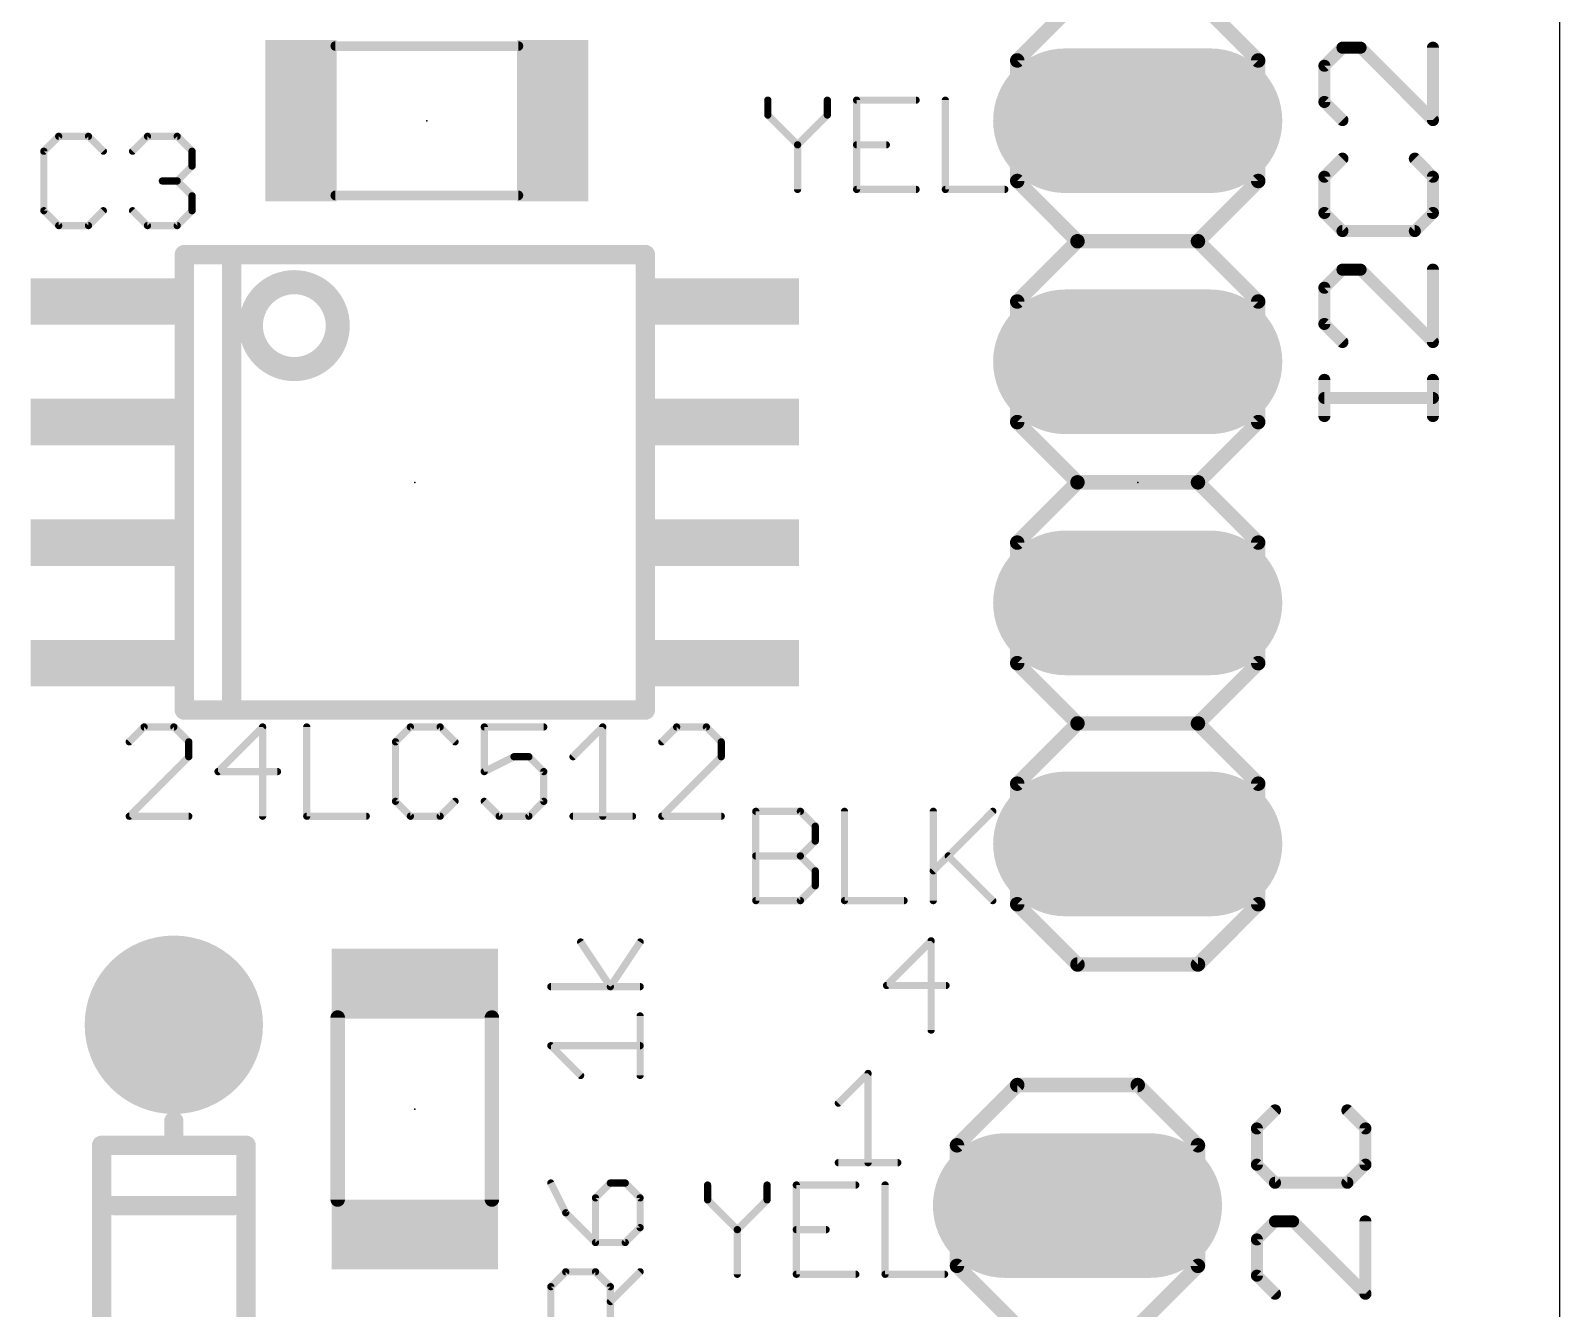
# Model space of a CAD drawing. Extents: x -0.25 to 3.05, y 0.15 to 2.67.
# Drawn here: x 2.416 to 3.05, y 1.557 to 2.087 of the extents above; entities that cross this region are included whole.
import ezdxf

# ---------------------------------------------------------------- set-up
doc = ezdxf.new("R2010")
doc.units = 0
for name, color, linetype in [('17', 82, 'CONTINUOUS'), ('20', 140, 'CONTINUOUS'), ('21', 7, 'CONTINUOUS'), ('23', 7, 'CONTINUOUS'), ('25', 253, 'CONTINUOUS'), ('27', 253, 'CONTINUOUS'), ('51', 2, 'CONTINUOUS')]:
    doc.layers.add(name, color=color, linetype=linetype)

# ---------------------------------------------------------------- blocks, each defined once
blk = doc.blocks.new('RECT')
blk.add_solid([(-0.5, -0.5), (0.5, -0.5), (-0.5, 0.5), (0.5, 0.5)])
blk = doc.blocks.new('ROUNDP')
at = {"const_width": 0.5}
blk.add_lwpolyline([(0, -0.25, 1), (0, 0.25, 1), (0, -0.25)], format="xyb", dxfattribs=at)
blk = doc.blocks.new('LONGP100')
at = {"const_width": 1}
blk.add_lwpolyline([(-0.5, 0), (0.5, 0)], dxfattribs=at)
at = {"const_width": 0.5}
for points in [[(-0.5, 0.25, 1), (-0.5, -0.25)], [(0.5, -0.25, 1), (0.5, 0.25)]]:
    blk.add_lwpolyline(points, format="xyb", dxfattribs=at)

msp = doc.modelspace()

# ---------------------------------------------------------------- linework, layer by layer
at = {"layer": '20'}
msp.add_line((3.05, 2.4), (3.05, 0.15), dxfattribs=at)
at = {"layer": '21'}
for points, const_width in [([(2.85, 2.1), (2.825, 2.075)], 0.006), ([(2.925, 2.075), (2.9, 2.1)], 0.006), ([(2.825, 2.025), (2.825, 2.075)], 0.006), ([(2.925, 2.075), (2.925, 2.025)], 0.006), ([(2.85, 2), (2.825, 2.025)], 0.006), ([(2.925, 2.025), (2.9, 2)], 0.006), ([(2.825, 1.975), (2.85, 2)], 0.006), ([(2.9, 2), (2.85, 2)], 0.006), ([(2.9, 2), (2.925, 1.975)], 0.006), ([(2.479331, 1.994488), (2.499016, 1.994488)], 0.008), ([(2.499016, 1.994488), (2.670669, 1.994488)], 0.008), ([(2.499016, 1.805512), (2.499016, 1.994488)], 0.008), ([(2.825, 1.925), (2.825, 1.975)], 0.006), ([(2.925, 1.975), (2.925, 1.925)], 0.006), ([(2.85, 1.9), (2.825, 1.925)], 0.006), ([(2.925, 1.925), (2.9, 1.9)], 0.006), ([(2.825, 1.875), (2.85, 1.9)], 0.006), ([(2.9, 1.9), (2.85, 1.9)], 0.006), ([(2.9, 1.9), (2.925, 1.875)], 0.006), ([(2.825, 1.825), (2.825, 1.875)], 0.006), ([(2.925, 1.875), (2.925, 1.825)], 0.006), ([(2.85, 1.8), (2.825, 1.825)], 0.006), ([(2.925, 1.825), (2.9, 1.8)], 0.006), ([(2.499016, 1.805512), (2.479331, 1.805512)], 0.008), ([(2.670669, 1.805512), (2.499016, 1.805512)], 0.008), ([(2.85, 1.8), (2.825, 1.775)], 0.006), ([(2.9, 1.8), (2.85, 1.8)], 0.006), ([(2.925, 1.775), (2.9, 1.8)], 0.006), ([(2.825, 1.725), (2.825, 1.775)], 0.006), ([(2.925, 1.775), (2.925, 1.725)], 0.006), ([(2.85, 1.7), (2.825, 1.725)], 0.006), ([(2.925, 1.725), (2.9, 1.7)], 0.006), ([(2.9, 1.7), (2.85, 1.7)], 0.006), ([(2.825, 1.65), (2.8, 1.625)], 0.006), ([(2.875, 1.65), (2.825, 1.65)], 0.006), ([(2.9, 1.625), (2.875, 1.65)], 0.006), ([(2.475, 1.625), (2.475, 1.635)], 0.008), ([(2.445, 1.425), (2.445, 1.625)], 0.008), ([(2.445, 1.625), (2.475, 1.625)], 0.008), ([(2.475, 1.625), (2.505, 1.625)], 0.008), ([(2.505, 1.625), (2.505, 1.425)], 0.008), ([(2.8, 1.575), (2.8, 1.625)], 0.006), ([(2.9, 1.625), (2.9, 1.575)], 0.006), ([(2.45, 1.6), (2.5, 1.6)], 0.008), ([(2.825, 1.55), (2.8, 1.575)], 0.006), ([(2.9, 1.575), (2.875, 1.55)], 0.006)]:
    msp.add_lwpolyline(points, dxfattribs=dict(at, const_width=const_width))
for points, const_width in [([(2.8265, 2.075, 1), (2.8235, 2.075)], 0.003), ([(2.823939, 2.076061, 1), (2.826061, 2.073939)], 0.003), ([(2.9265, 2.075, 1), (2.9235, 2.075)], 0.003), ([(2.923939, 2.073939, 1), (2.926061, 2.076061)], 0.003), ([(2.826061, 2.026061, 1), (2.823939, 2.023939)], 0.003), ([(2.8235, 2.025, 1), (2.8265, 2.025)], 0.003), ([(2.9235, 2.025, 1), (2.9265, 2.025)], 0.003), ([(2.926061, 2.023939, 1), (2.923939, 2.026061)], 0.003), ([(2.85, 2.0015, 1), (2.85, 1.9985)], 0.003), ([(2.851061, 1.998939, 1), (2.848939, 2.001061)], 0.003), ([(2.848939, 1.998939, 1), (2.851061, 2.001061)], 0.003), ([(2.901061, 2.001061, 1), (2.898939, 1.998939)], 0.003), ([(2.898939, 2.001061, 1), (2.901061, 1.998939)], 0.003), ([(2.9, 1.9985, 1), (2.9, 2.0015)], 0.003), ([(2.479331, 1.996488, 1), (2.479331, 1.992488)], 0.004), ([(2.499016, 1.996488, 1), (2.499016, 1.992488)], 0.004), ([(2.501016, 1.994488, 1), (2.497016, 1.994488)], 0.004), ([(2.499016, 1.992488, 1), (2.499016, 1.996488)], 0.004), ([(2.670669, 1.992488, 1), (2.670669, 1.996488)], 0.004), ([(2.525, 1.946972, 1), (2.525, 1.983028, 1), (2.525, 1.946972)], 0.01), ([(2.8265, 1.975, 1), (2.8235, 1.975)], 0.003), ([(2.823939, 1.976061, 1), (2.826061, 1.973939)], 0.003), ([(2.9265, 1.975, 1), (2.9235, 1.975)], 0.003), ([(2.923939, 1.973939, 1), (2.926061, 1.976061)], 0.003), ([(2.826061, 1.926061, 1), (2.823939, 1.923939)], 0.003), ([(2.8235, 1.925, 1), (2.8265, 1.925)], 0.003), ([(2.9235, 1.925, 1), (2.9265, 1.925)], 0.003), ([(2.926061, 1.923939, 1), (2.923939, 1.926061)], 0.003), ([(2.85, 1.9015, 1), (2.85, 1.8985)], 0.003), ([(2.851061, 1.898939, 1), (2.848939, 1.901061)], 0.003), ([(2.848939, 1.898939, 1), (2.851061, 1.901061)], 0.003), ([(2.901061, 1.901061, 1), (2.898939, 1.898939)], 0.003), ([(2.898939, 1.901061, 1), (2.901061, 1.898939)], 0.003), ([(2.9, 1.8985, 1), (2.9, 1.9015)], 0.003), ([(2.8265, 1.875, 1), (2.8235, 1.875)], 0.003), ([(2.9265, 1.875, 1), (2.9235, 1.875)], 0.003), ([(2.823939, 1.876061, 1), (2.826061, 1.873939)], 0.003), ([(2.923939, 1.873939, 1), (2.926061, 1.876061)], 0.003), ([(2.826061, 1.826061, 1), (2.823939, 1.823939)], 0.003), ([(2.926061, 1.823939, 1), (2.923939, 1.826061)], 0.003), ([(2.8235, 1.825, 1), (2.8265, 1.825)], 0.003), ([(2.9235, 1.825, 1), (2.9265, 1.825)], 0.003), ([(2.479331, 1.807512, 1), (2.479331, 1.803512)], 0.004), ([(2.499016, 1.807512, 1), (2.499016, 1.803512)], 0.004), ([(2.499016, 1.803512, 1), (2.499016, 1.807512)], 0.004), ([(2.670669, 1.803512, 1), (2.670669, 1.807512)], 0.004), ([(2.497016, 1.805512, 1), (2.501016, 1.805512)], 0.004), ([(2.85, 1.8015, 1), (2.85, 1.7985)], 0.003), ([(2.851061, 1.798939, 1), (2.848939, 1.801061)], 0.003), ([(2.848939, 1.798939, 1), (2.851061, 1.801061)], 0.003), ([(2.901061, 1.801061, 1), (2.898939, 1.798939)], 0.003), ([(2.898939, 1.801061, 1), (2.901061, 1.798939)], 0.003), ([(2.9, 1.7985, 1), (2.9, 1.8015)], 0.003), ([(2.8265, 1.775, 1), (2.8235, 1.775)], 0.003), ([(2.823939, 1.776061, 1), (2.826061, 1.773939)], 0.003), ([(2.9265, 1.775, 1), (2.9235, 1.775)], 0.003), ([(2.923939, 1.773939, 1), (2.926061, 1.776061)], 0.003), ([(2.826061, 1.726061, 1), (2.823939, 1.723939)], 0.003), ([(2.8235, 1.725, 1), (2.8265, 1.725)], 0.003), ([(2.9235, 1.725, 1), (2.9265, 1.725)], 0.003), ([(2.926061, 1.723939, 1), (2.923939, 1.726061)], 0.003), ([(2.85, 1.7015, 1), (2.85, 1.6985)], 0.003), ([(2.848939, 1.698939, 1), (2.851061, 1.701061)], 0.003), ([(2.898939, 1.701061, 1), (2.901061, 1.698939)], 0.003), ([(2.9, 1.6985, 1), (2.9, 1.7015)], 0.003), ([(2.825, 1.6515, 1), (2.825, 1.6485)], 0.003), ([(2.826061, 1.648939, 1), (2.823939, 1.651061)], 0.003), ([(2.876061, 1.651061, 1), (2.873939, 1.648939)], 0.003), ([(2.875, 1.6485, 1), (2.875, 1.6515)], 0.003), ([(2.477, 1.635, 1), (2.473, 1.635)], 0.004), ([(2.447, 1.625, 1), (2.443, 1.625)], 0.004), ([(2.445, 1.627, 1), (2.445, 1.623)], 0.004), ([(2.475, 1.627, 1), (2.475, 1.623)], 0.004), ([(2.473, 1.625, 1), (2.477, 1.625)], 0.004), ([(2.475, 1.623, 1), (2.475, 1.627)], 0.004), ([(2.507, 1.625, 1), (2.503, 1.625)], 0.004), ([(2.505, 1.623, 1), (2.505, 1.627)], 0.004), ([(2.8015, 1.625, 1), (2.7985, 1.625)], 0.003), ([(2.798939, 1.626061, 1), (2.801061, 1.623939)], 0.003), ([(2.9015, 1.625, 1), (2.8985, 1.625)], 0.003), ([(2.898939, 1.623939, 1), (2.901061, 1.626061)], 0.003), ([(2.45, 1.602, 1), (2.45, 1.598)], 0.004), ([(2.5, 1.598, 1), (2.5, 1.602)], 0.004), ([(2.801061, 1.576061, 1), (2.798939, 1.573939)], 0.003), ([(2.7985, 1.575, 1), (2.8015, 1.575)], 0.003), ([(2.8985, 1.575, 1), (2.9015, 1.575)], 0.003), ([(2.901061, 1.573939, 1), (2.898939, 1.576061)], 0.003)]:
    msp.add_lwpolyline(points, format="xyb", dxfattribs=dict(at, const_width=const_width))
at = {"layer": '23'}
for p in [(2.58, 2.05), (2.575, 1.9), (2.875, 1.9), (2.575, 1.64)]:
    msp.add_point(p, dxfattribs=at)
at = {"layer": '25'}
for points, const_width in [([(2.959968, 2.080297), (2.952462, 2.07279)], 0.005), ([(2.967474, 2.080297), (2.959968, 2.080297)], 0.005), ([(2.9975, 2.050271), (2.967474, 2.080297)], 0.005), ([(2.9975, 2.080297), (2.9975, 2.050271)], 0.005), ([(2.952462, 2.07279), (2.952462, 2.057778)], 0.005), ([(2.7215, 2.058532), (2.7215, 2.05236)], 0.003), ([(2.746188, 2.05236), (2.746188, 2.058532)], 0.003), ([(2.783019, 2.058532), (2.758331, 2.058532)], 0.003), ([(2.758331, 2.058532), (2.758331, 2.0215)], 0.003), ([(2.795163, 2.058532), (2.795163, 2.0215)], 0.003), ([(2.952462, 2.057778), (2.959968, 2.050271)], 0.005), ([(2.7215, 2.05236), (2.733844, 2.040016)], 0.003), ([(2.733844, 2.040016), (2.746188, 2.05236)], 0.003), ([(2.427226, 2.043532), (2.421054, 2.03736)], 0.003), ([(2.43957, 2.043532), (2.427226, 2.043532)], 0.003), ([(2.445742, 2.03736), (2.43957, 2.043532)], 0.003), ([(2.457886, 2.03736), (2.464058, 2.043532)], 0.003), ([(2.464058, 2.043532), (2.476401, 2.043532)], 0.003), ([(2.476401, 2.043532), (2.482573, 2.03736)], 0.003), ([(2.421054, 2.03736), (2.421054, 2.012672)], 0.003), ([(2.482573, 2.03736), (2.482573, 2.031188)], 0.003), ([(2.733844, 2.040016), (2.733844, 2.0215)], 0.003), ([(2.758331, 2.040016), (2.770675, 2.040016)], 0.003), ([(2.959968, 2.034258), (2.952462, 2.026751)], 0.005), ([(2.9975, 2.026751), (2.989994, 2.034258)], 0.005), ([(2.482573, 2.031188), (2.476401, 2.025016)], 0.003), ([(2.476401, 2.025016), (2.47023, 2.025016)], 0.003), ([(2.476401, 2.025016), (2.482573, 2.018844)], 0.003), ([(2.952462, 2.026751), (2.952462, 2.011738)], 0.005), ([(2.9975, 2.011738), (2.9975, 2.026751)], 0.005), ([(2.482573, 2.018844), (2.482573, 2.012672)], 0.003), ([(2.758331, 2.0215), (2.783019, 2.0215)], 0.003), ([(2.795163, 2.0215), (2.819851, 2.0215)], 0.003), ([(2.421054, 2.012672), (2.427226, 2.0065)], 0.003), ([(2.43957, 2.0065), (2.445742, 2.012672)], 0.003), ([(2.464058, 2.0065), (2.457886, 2.012672)], 0.003), ([(2.482573, 2.012672), (2.476401, 2.0065)], 0.003), ([(2.952462, 2.011738), (2.959968, 2.004232)], 0.005), ([(2.989994, 2.004232), (2.9975, 2.011738)], 0.005), ([(2.427226, 2.0065), (2.43957, 2.0065)], 0.003), ([(2.476401, 2.0065), (2.464058, 2.0065)], 0.003), ([(2.959968, 2.004232), (2.989994, 2.004232)], 0.005), ([(2.959968, 1.988218), (2.952462, 1.980712)], 0.005), ([(2.967474, 1.988218), (2.959968, 1.988218)], 0.005), ([(2.9975, 1.958193), (2.967474, 1.988218)], 0.005), ([(2.9975, 1.988218), (2.9975, 1.958193)], 0.005), ([(2.952462, 1.980712), (2.952462, 1.965699)], 0.005), ([(2.952462, 1.965699), (2.959968, 1.958193)], 0.005), ([(2.952462, 1.9275), (2.952462, 1.942513)], 0.005), ([(2.9975, 1.9275), (2.9975, 1.942513)], 0.005), ([(2.9975, 1.935006), (2.952462, 1.935006)], 0.005), ([(2.7165, 1.7265), (2.7165, 1.763532)], 0.003), ([(2.7165, 1.763532), (2.735016, 1.763532)], 0.003), ([(2.735016, 1.763532), (2.741188, 1.75736)], 0.003), ([(2.753331, 1.763532), (2.753331, 1.7265)], 0.003), ([(2.790163, 1.763532), (2.790163, 1.7265)], 0.003), ([(2.790163, 1.738844), (2.814851, 1.763532)], 0.003), ([(2.741188, 1.75736), (2.741188, 1.751188)], 0.003), ([(2.741188, 1.751188), (2.735016, 1.745016)], 0.003), ([(2.7165, 1.745016), (2.735016, 1.745016)], 0.003), ([(2.735016, 1.745016), (2.741188, 1.738844)], 0.003), ([(2.796335, 1.745016), (2.814851, 1.7265)], 0.003), ([(2.741188, 1.738844), (2.741188, 1.732672)], 0.003), ([(2.741188, 1.732672), (2.735016, 1.7265)], 0.003), ([(2.735016, 1.7265), (2.7165, 1.7265)], 0.003), ([(2.753331, 1.7265), (2.778019, 1.7265)], 0.003), ([(2.789271, 1.709807), (2.770755, 1.691291)], 0.003), ([(2.789271, 1.672776), (2.789271, 1.709807)], 0.003), ([(2.770755, 1.691291), (2.795443, 1.691291)], 0.003), ([(2.750755, 1.642463), (2.763099, 1.654807)], 0.003), ([(2.763099, 1.654807), (2.763099, 1.617776)], 0.003), ([(2.931968, 1.639486), (2.924462, 1.63198)], 0.005), ([(2.9695, 1.63198), (2.961994, 1.639486)], 0.005), ([(2.924462, 1.63198), (2.924462, 1.616967)], 0.005), ([(2.9695, 1.616967), (2.9695, 1.63198)], 0.005), ([(2.750755, 1.617776), (2.775443, 1.617776)], 0.003), ([(2.924462, 1.616967), (2.931968, 1.609461)], 0.005), ([(2.961994, 1.609461), (2.9695, 1.616967)], 0.005), ([(2.931968, 1.609461), (2.961994, 1.609461)], 0.005), ([(2.631468, 1.609356), (2.63764, 1.597012)], 0.003), ([(2.656156, 1.609356), (2.649984, 1.603184)], 0.003), ([(2.662328, 1.609356), (2.656156, 1.609356)], 0.003), ([(2.6685, 1.603184), (2.662328, 1.609356)], 0.003), ([(2.6965, 1.608532), (2.6965, 1.60236)], 0.003), ([(2.6965, 1.608532), (2.6965, 1.60236)], 0.003), ([(2.721188, 1.60236), (2.721188, 1.608532)], 0.003), ([(2.721188, 1.60236), (2.721188, 1.608532)], 0.003), ([(2.758019, 1.608532), (2.733331, 1.608532)], 0.003), ([(2.733331, 1.608532), (2.733331, 1.5715)], 0.003), ([(2.758019, 1.608532), (2.733331, 1.608532)], 0.003), ([(2.733331, 1.608532), (2.733331, 1.5715)], 0.003), ([(2.770163, 1.608532), (2.770163, 1.5715)], 0.003), ([(2.770163, 1.608532), (2.770163, 1.5715)], 0.003), ([(2.649984, 1.603184), (2.649984, 1.584669)], 0.003), ([(2.6685, 1.59084), (2.6685, 1.603184)], 0.003), ([(2.6965, 1.60236), (2.708844, 1.590016)], 0.003), ([(2.6965, 1.60236), (2.708844, 1.590016)], 0.003), ([(2.708844, 1.590016), (2.721188, 1.60236)], 0.003), ([(2.708844, 1.590016), (2.721188, 1.60236)], 0.003), ([(2.63764, 1.597012), (2.649984, 1.584669)], 0.003), ([(2.931968, 1.593447), (2.924462, 1.58594)], 0.005), ([(2.939474, 1.593447), (2.931968, 1.593447)], 0.005), ([(2.9695, 1.563421), (2.939474, 1.593447)], 0.005), ([(2.9695, 1.593447), (2.9695, 1.563421)], 0.005), ([(2.649984, 1.584669), (2.662328, 1.584669)], 0.003), ([(2.662328, 1.584669), (2.6685, 1.59084)], 0.003), ([(2.708844, 1.590016), (2.708844, 1.5715)], 0.003), ([(2.708844, 1.590016), (2.708844, 1.5715)], 0.003), ([(2.733331, 1.590016), (2.745675, 1.590016)], 0.003), ([(2.733331, 1.590016), (2.745675, 1.590016)], 0.003), ([(2.924462, 1.58594), (2.924462, 1.570928)], 0.005), ([(2.631468, 1.566353), (2.63764, 1.572525)], 0.003), ([(2.63764, 1.572525), (2.649984, 1.572525)], 0.003), ([(2.649984, 1.572525), (2.656156, 1.566353)], 0.003), ([(2.656156, 1.560181), (2.6685, 1.572525)], 0.003), ([(2.631468, 1.547837), (2.631468, 1.566353)], 0.003), ([(2.656156, 1.566353), (2.656156, 1.547837)], 0.003), ([(2.733331, 1.5715), (2.758019, 1.5715)], 0.003), ([(2.733331, 1.5715), (2.758019, 1.5715)], 0.003), ([(2.770163, 1.5715), (2.794851, 1.5715)], 0.003), ([(2.770163, 1.5715), (2.794851, 1.5715)], 0.003), ([(2.924462, 1.570928), (2.931968, 1.563421)], 0.005)]:
    msp.add_lwpolyline(points, dxfattribs=dict(at, const_width=const_width))
for points, const_width in [([(2.959968, 2.081547, 1), (2.959968, 2.079047)], 0.0025), ([(2.960852, 2.079413, 1), (2.959084, 2.081181)], 0.0025), ([(2.968358, 2.081181, 1), (2.966591, 2.079413)], 0.0025), ([(2.967474, 2.079047, 1), (2.967474, 2.081547)], 0.0025), ([(2.99875, 2.080297, 1), (2.99625, 2.080297)], 0.0025), ([(2.953712, 2.07279, 1), (2.951212, 2.07279)], 0.0025), ([(2.951578, 2.073674, 1), (2.953345, 2.071907)], 0.0025), ([(2.72225, 2.058532, 1), (2.72075, 2.058532)], 0.0015), ([(2.746938, 2.058532, 1), (2.745438, 2.058532)], 0.0015), ([(2.758331, 2.059282, 1), (2.758331, 2.057782)], 0.0015), ([(2.759081, 2.058532, 1), (2.757581, 2.058532)], 0.0015), ([(2.783019, 2.057782, 1), (2.783019, 2.059282)], 0.0015), ([(2.795913, 2.058532, 1), (2.794413, 2.058532)], 0.0015), ([(2.953345, 2.058662, 1), (2.951578, 2.056894)], 0.0025), ([(2.951212, 2.057778, 1), (2.953712, 2.057778)], 0.0025), ([(2.72203, 2.05289, 1), (2.72097, 2.051829)], 0.0015), ([(2.72075, 2.05236, 1), (2.72225, 2.05236)], 0.0015), ([(2.745438, 2.05236, 1), (2.746938, 2.05236)], 0.0015), ([(2.746718, 2.051829, 1), (2.745657, 2.05289)], 0.0015), ([(2.959084, 2.049387, 1), (2.960852, 2.051155)], 0.0025), ([(2.99625, 2.050271, 1), (2.99875, 2.050271)], 0.0025), ([(2.996616, 2.049387, 1), (2.998384, 2.051155)], 0.0025), ([(2.427226, 2.044282, 1), (2.427226, 2.042782)], 0.0015), ([(2.427756, 2.043001, 1), (2.426696, 2.044062)], 0.0015), ([(2.4401, 2.044062, 1), (2.43904, 2.043001)], 0.0015), ([(2.43957, 2.042782, 1), (2.43957, 2.044282)], 0.0015), ([(2.464058, 2.044282, 1), (2.464058, 2.042782)], 0.0015), ([(2.464588, 2.043001, 1), (2.463527, 2.044062)], 0.0015), ([(2.476932, 2.044062, 1), (2.475871, 2.043001)], 0.0015), ([(2.476401, 2.042782, 1), (2.476401, 2.044282)], 0.0015), ([(2.421804, 2.03736, 1), (2.420304, 2.03736)], 0.0015), ([(2.420524, 2.03789, 1), (2.421585, 2.036829)], 0.0015), ([(2.445212, 2.036829, 1), (2.446272, 2.03789)], 0.0015), ([(2.457355, 2.03789, 1), (2.458416, 2.036829)], 0.0015), ([(2.483323, 2.03736, 1), (2.481823, 2.03736)], 0.0015), ([(2.482043, 2.036829, 1), (2.483104, 2.03789)], 0.0015), ([(2.734594, 2.040016, 1), (2.733094, 2.040016)], 0.0015), ([(2.733314, 2.040546, 1), (2.734374, 2.039485)], 0.0015), ([(2.733314, 2.039485, 1), (2.734374, 2.040546)], 0.0015), ([(2.758331, 2.040766, 1), (2.758331, 2.039266)], 0.0015), ([(2.770675, 2.039266, 1), (2.770675, 2.040766)], 0.0015), ([(2.960852, 2.033374, 1), (2.959084, 2.035142)], 0.0025), ([(2.990877, 2.035142, 1), (2.98911, 2.033374)], 0.0025), ([(2.481823, 2.031188, 1), (2.483323, 2.031188)], 0.0015), ([(2.483104, 2.030657, 1), (2.482043, 2.031718)], 0.0015), ([(2.47023, 2.025766, 1), (2.47023, 2.024266)], 0.0015), ([(2.476932, 2.025546, 1), (2.475871, 2.024485)], 0.0015), ([(2.475871, 2.025546, 1), (2.476932, 2.024485)], 0.0015), ([(2.476401, 2.024266, 1), (2.476401, 2.025766)], 0.0015), ([(2.953712, 2.026751, 1), (2.951212, 2.026751)], 0.0025), ([(2.951578, 2.027635, 1), (2.953345, 2.025867)], 0.0025), ([(2.99875, 2.026751, 1), (2.99625, 2.026751)], 0.0025), ([(2.996616, 2.025867, 1), (2.998384, 2.027635)], 0.0025), ([(2.483323, 2.018844, 1), (2.481823, 2.018844)], 0.0015), ([(2.482043, 2.018314, 1), (2.483104, 2.019374)], 0.0015), ([(2.733094, 2.0215, 1), (2.734594, 2.0215)], 0.0015), ([(2.758331, 2.02225, 1), (2.758331, 2.02075)], 0.0015), ([(2.757581, 2.0215, 1), (2.759081, 2.0215)], 0.0015), ([(2.783019, 2.02075, 1), (2.783019, 2.02225)], 0.0015), ([(2.795163, 2.02225, 1), (2.795163, 2.02075)], 0.0015), ([(2.794413, 2.0215, 1), (2.795913, 2.0215)], 0.0015), ([(2.819851, 2.02075, 1), (2.819851, 2.02225)], 0.0015), ([(2.420304, 2.012672, 1), (2.421804, 2.012672)], 0.0015), ([(2.421585, 2.013202, 1), (2.420524, 2.012142)], 0.0015), ([(2.446272, 2.012142, 1), (2.445212, 2.013202)], 0.0015), ([(2.458416, 2.013202, 1), (2.457355, 2.012142)], 0.0015), ([(2.481823, 2.012672, 1), (2.483323, 2.012672)], 0.0015), ([(2.483104, 2.012142, 1), (2.482043, 2.013202)], 0.0015), ([(2.953345, 2.012622, 1), (2.951578, 2.010855)], 0.0025), ([(2.951212, 2.011738, 1), (2.953712, 2.011738)], 0.0025), ([(2.99625, 2.011738, 1), (2.99875, 2.011738)], 0.0025), ([(2.998384, 2.010855, 1), (2.996616, 2.012622)], 0.0025), ([(2.427226, 2.00725, 1), (2.427226, 2.00575)], 0.0015), ([(2.426696, 2.00597, 1), (2.427756, 2.00703)], 0.0015), ([(2.43904, 2.00703, 1), (2.4401, 2.00597)], 0.0015), ([(2.43957, 2.00575, 1), (2.43957, 2.00725)], 0.0015), ([(2.464058, 2.00725, 1), (2.464058, 2.00575)], 0.0015), ([(2.463527, 2.00597, 1), (2.464588, 2.00703)], 0.0015), ([(2.475871, 2.00703, 1), (2.476932, 2.00597)], 0.0015), ([(2.476401, 2.00575, 1), (2.476401, 2.00725)], 0.0015), ([(2.959968, 2.005482, 1), (2.959968, 2.002982)], 0.0025), ([(2.959084, 2.003348, 1), (2.960852, 2.005116)], 0.0025), ([(2.98911, 2.005116, 1), (2.990877, 2.003348)], 0.0025), ([(2.989994, 2.002982, 1), (2.989994, 2.005482)], 0.0025), ([(2.959968, 1.989468, 1), (2.959968, 1.986968)], 0.0025), ([(2.960852, 1.987334, 1), (2.959084, 1.989102)], 0.0025), ([(2.968358, 1.989102, 1), (2.966591, 1.987334)], 0.0025), ([(2.967474, 1.986968, 1), (2.967474, 1.989468)], 0.0025), ([(2.99875, 1.988218, 1), (2.99625, 1.988218)], 0.0025), ([(2.953712, 1.980712, 1), (2.951212, 1.980712)], 0.0025), ([(2.951578, 1.981596, 1), (2.953345, 1.979828)], 0.0025), ([(2.953345, 1.966583, 1), (2.951578, 1.964815)], 0.0025), ([(2.951212, 1.965699, 1), (2.953712, 1.965699)], 0.0025), ([(2.959084, 1.957309, 1), (2.960852, 1.959077)], 0.0025), ([(2.99625, 1.958193, 1), (2.99875, 1.958193)], 0.0025), ([(2.996616, 1.957309, 1), (2.998384, 1.959077)], 0.0025), ([(2.953712, 1.942513, 1), (2.951212, 1.942513)], 0.0025), ([(2.99875, 1.942513, 1), (2.99625, 1.942513)], 0.0025), ([(2.952462, 1.936256, 1), (2.952462, 1.933756)], 0.0025), ([(2.9975, 1.933756, 1), (2.9975, 1.936256)], 0.0025), ([(2.951212, 1.9275, 1), (2.953712, 1.9275)], 0.0025), ([(2.99625, 1.9275, 1), (2.99875, 1.9275)], 0.0025), ([(2.71725, 1.763532, 1), (2.71575, 1.763532)], 0.0015), ([(2.7165, 1.764282, 1), (2.7165, 1.762782)], 0.0015), ([(2.735546, 1.764062, 1), (2.734485, 1.763001)], 0.0015), ([(2.735016, 1.762782, 1), (2.735016, 1.764282)], 0.0015), ([(2.754081, 1.763532, 1), (2.752581, 1.763532)], 0.0015), ([(2.790913, 1.763532, 1), (2.789413, 1.763532)], 0.0015), ([(2.815381, 1.763001, 1), (2.81432, 1.764062)], 0.0015), ([(2.741938, 1.75736, 1), (2.740438, 1.75736)], 0.0015), ([(2.740657, 1.756829, 1), (2.741718, 1.75789)], 0.0015), ([(2.740438, 1.751188, 1), (2.741938, 1.751188)], 0.0015), ([(2.741718, 1.750657, 1), (2.740657, 1.751718)], 0.0015), ([(2.7165, 1.745766, 1), (2.7165, 1.744266)], 0.0015), ([(2.735546, 1.745546, 1), (2.734485, 1.744485)], 0.0015), ([(2.734485, 1.745546, 1), (2.735546, 1.744485)], 0.0015), ([(2.735016, 1.744266, 1), (2.735016, 1.745766)], 0.0015), ([(2.796865, 1.745546, 1), (2.795804, 1.744485)], 0.0015), ([(2.741938, 1.738844, 1), (2.740438, 1.738844)], 0.0015), ([(2.740657, 1.738314, 1), (2.741718, 1.739374)], 0.0015), ([(2.789633, 1.739374, 1), (2.790693, 1.738314)], 0.0015), ([(2.740438, 1.732672, 1), (2.741938, 1.732672)], 0.0015), ([(2.741718, 1.732142, 1), (2.740657, 1.733202)], 0.0015), ([(2.7165, 1.72725, 1), (2.7165, 1.72575)], 0.0015), ([(2.71575, 1.7265, 1), (2.71725, 1.7265)], 0.0015), ([(2.734485, 1.72703, 1), (2.735546, 1.72597)], 0.0015), ([(2.735016, 1.72575, 1), (2.735016, 1.72725)], 0.0015), ([(2.753331, 1.72725, 1), (2.753331, 1.72575)], 0.0015), ([(2.752581, 1.7265, 1), (2.754081, 1.7265)], 0.0015), ([(2.778019, 1.72575, 1), (2.778019, 1.72725)], 0.0015), ([(2.789413, 1.7265, 1), (2.790913, 1.7265)], 0.0015), ([(2.81432, 1.72597, 1), (2.815381, 1.72703)], 0.0015), ([(2.790021, 1.709807, 1), (2.788521, 1.709807)], 0.0015), ([(2.789801, 1.709277, 1), (2.788741, 1.710338)], 0.0015), ([(2.770755, 1.692041, 1), (2.770755, 1.690541)], 0.0015), ([(2.770225, 1.691822, 1), (2.771285, 1.690761)], 0.0015), ([(2.795443, 1.690541, 1), (2.795443, 1.692041)], 0.0015), ([(2.788521, 1.672776, 1), (2.790021, 1.672776)], 0.0015), ([(2.763849, 1.654807, 1), (2.762349, 1.654807)], 0.0015), ([(2.763629, 1.654277, 1), (2.762569, 1.655338)], 0.0015), ([(2.750225, 1.642994, 1), (2.751285, 1.641933)], 0.0015), ([(2.932852, 1.638602, 1), (2.931084, 1.64037)], 0.0025), ([(2.962877, 1.64037, 1), (2.96111, 1.638602)], 0.0025), ([(2.925712, 1.63198, 1), (2.923212, 1.63198)], 0.0025), ([(2.923578, 1.632864, 1), (2.925345, 1.631096)], 0.0025), ([(2.97075, 1.63198, 1), (2.96825, 1.63198)], 0.0025), ([(2.968616, 1.631096, 1), (2.970384, 1.632864)], 0.0025), ([(2.750755, 1.618526, 1), (2.750755, 1.617026)], 0.0015), ([(2.762349, 1.617776, 1), (2.763849, 1.617776)], 0.0015), ([(2.775443, 1.617026, 1), (2.775443, 1.618526)], 0.0015), ([(2.925345, 1.617851, 1), (2.923578, 1.616083)], 0.0025), ([(2.923212, 1.616967, 1), (2.925712, 1.616967)], 0.0025), ([(2.96825, 1.616967, 1), (2.97075, 1.616967)], 0.0025), ([(2.970384, 1.616083, 1), (2.968616, 1.617851)], 0.0025), ([(2.931968, 1.610711, 1), (2.931968, 1.608211)], 0.0025), ([(2.931084, 1.608577, 1), (2.932852, 1.610344)], 0.0025), ([(2.96111, 1.610344, 1), (2.962877, 1.608577)], 0.0025), ([(2.961994, 1.608211, 1), (2.961994, 1.610711)], 0.0025), ([(2.632139, 1.609692, 1), (2.630798, 1.609021)], 0.0015), ([(2.656156, 1.610106, 1), (2.656156, 1.608606)], 0.0015), ([(2.656686, 1.608826, 1), (2.655626, 1.609887)], 0.0015), ([(2.662858, 1.609887, 1), (2.661798, 1.608826)], 0.0015), ([(2.662328, 1.608606, 1), (2.662328, 1.610106)], 0.0015), ([(2.69725, 1.608532, 1), (2.69575, 1.608532)], 0.0015), ([(2.69725, 1.608532, 1), (2.69575, 1.608532)], 0.0015), ([(2.721938, 1.608532, 1), (2.720438, 1.608532)], 0.0015), ([(2.721938, 1.608532, 1), (2.720438, 1.608532)], 0.0015), ([(2.733331, 1.609282, 1), (2.733331, 1.607782)], 0.0015), ([(2.734081, 1.608532, 1), (2.732581, 1.608532)], 0.0015), ([(2.733331, 1.609282, 1), (2.733331, 1.607782)], 0.0015), ([(2.734081, 1.608532, 1), (2.732581, 1.608532)], 0.0015), ([(2.758019, 1.607782, 1), (2.758019, 1.609282)], 0.0015), ([(2.758019, 1.607782, 1), (2.758019, 1.609282)], 0.0015), ([(2.770913, 1.608532, 1), (2.769413, 1.608532)], 0.0015), ([(2.770913, 1.608532, 1), (2.769413, 1.608532)], 0.0015), ([(2.650734, 1.603184, 1), (2.649234, 1.603184)], 0.0015), ([(2.649454, 1.603715, 1), (2.650515, 1.602654)], 0.0015), ([(2.66925, 1.603184, 1), (2.66775, 1.603184)], 0.0015), ([(2.66797, 1.602654, 1), (2.66903, 1.603715)], 0.0015), ([(2.69703, 1.60289, 1), (2.69597, 1.601829)], 0.0015), ([(2.69703, 1.60289, 1), (2.69597, 1.601829)], 0.0015), ([(2.69575, 1.60236, 1), (2.69725, 1.60236)], 0.0015), ([(2.69575, 1.60236, 1), (2.69725, 1.60236)], 0.0015), ([(2.720438, 1.60236, 1), (2.721938, 1.60236)], 0.0015), ([(2.720438, 1.60236, 1), (2.721938, 1.60236)], 0.0015), ([(2.721718, 1.601829, 1), (2.720657, 1.60289)], 0.0015), ([(2.721718, 1.601829, 1), (2.720657, 1.60289)], 0.0015), ([(2.638171, 1.597543, 1), (2.63711, 1.596482)], 0.0015), ([(2.63697, 1.596677, 1), (2.638311, 1.597348)], 0.0015), ([(2.931968, 1.594697, 1), (2.931968, 1.592197)], 0.0025), ([(2.932852, 1.592563, 1), (2.931084, 1.594331)], 0.0025), ([(2.940358, 1.594331, 1), (2.938591, 1.592563)], 0.0025), ([(2.939474, 1.592197, 1), (2.939474, 1.594697)], 0.0025), ([(2.97075, 1.593447, 1), (2.96825, 1.593447)], 0.0025), ([(2.649984, 1.585419, 1), (2.649984, 1.583919)], 0.0015), ([(2.662328, 1.583919, 1), (2.662328, 1.585419)], 0.0015), ([(2.66775, 1.59084, 1), (2.66925, 1.59084)], 0.0015), ([(2.66903, 1.59031, 1), (2.66797, 1.591371)], 0.0015), ([(2.709594, 1.590016, 1), (2.708094, 1.590016)], 0.0015), ([(2.709594, 1.590016, 1), (2.708094, 1.590016)], 0.0015), ([(2.708314, 1.590546, 1), (2.709374, 1.589485)], 0.0015), ([(2.708314, 1.590546, 1), (2.709374, 1.589485)], 0.0015), ([(2.708314, 1.589485, 1), (2.709374, 1.590546)], 0.0015), ([(2.708314, 1.589485, 1), (2.709374, 1.590546)], 0.0015), ([(2.733331, 1.590766, 1), (2.733331, 1.589266)], 0.0015), ([(2.733331, 1.590766, 1), (2.733331, 1.589266)], 0.0015), ([(2.745675, 1.589266, 1), (2.745675, 1.590766)], 0.0015), ([(2.745675, 1.589266, 1), (2.745675, 1.590766)], 0.0015), ([(2.925712, 1.58594, 1), (2.923212, 1.58594)], 0.0025), ([(2.923578, 1.586824, 1), (2.925345, 1.585057)], 0.0025), ([(2.649234, 1.584669, 1), (2.650734, 1.584669)], 0.0015), ([(2.649454, 1.584138, 1), (2.650515, 1.585199)], 0.0015), ([(2.661798, 1.585199, 1), (2.662858, 1.584138)], 0.0015), ([(2.63764, 1.573275, 1), (2.63764, 1.571775)], 0.0015), ([(2.638171, 1.571995, 1), (2.63711, 1.573055)], 0.0015), ([(2.650515, 1.573055, 1), (2.649454, 1.571995)], 0.0015), ([(2.649984, 1.571775, 1), (2.649984, 1.573275)], 0.0015), ([(2.66903, 1.571995, 1), (2.66797, 1.573055)], 0.0015), ([(2.632218, 1.566353, 1), (2.630718, 1.566353)], 0.0015), ([(2.630938, 1.566883, 1), (2.631999, 1.565823)], 0.0015), ([(2.656906, 1.566353, 1), (2.655406, 1.566353)], 0.0015), ([(2.655626, 1.565823, 1), (2.656686, 1.566883)], 0.0015), ([(2.708094, 1.5715, 1), (2.709594, 1.5715)], 0.0015), ([(2.708094, 1.5715, 1), (2.709594, 1.5715)], 0.0015), ([(2.733331, 1.57225, 1), (2.733331, 1.57075)], 0.0015), ([(2.733331, 1.57225, 1), (2.733331, 1.57075)], 0.0015), ([(2.732581, 1.5715, 1), (2.734081, 1.5715)], 0.0015), ([(2.732581, 1.5715, 1), (2.734081, 1.5715)], 0.0015), ([(2.758019, 1.57075, 1), (2.758019, 1.57225)], 0.0015), ([(2.758019, 1.57075, 1), (2.758019, 1.57225)], 0.0015), ([(2.770163, 1.57225, 1), (2.770163, 1.57075)], 0.0015), ([(2.770163, 1.57225, 1), (2.770163, 1.57075)], 0.0015), ([(2.769413, 1.5715, 1), (2.770913, 1.5715)], 0.0015), ([(2.769413, 1.5715, 1), (2.770913, 1.5715)], 0.0015), ([(2.794851, 1.57075, 1), (2.794851, 1.57225)], 0.0015), ([(2.794851, 1.57075, 1), (2.794851, 1.57225)], 0.0015), ([(2.925345, 1.571812, 1), (2.923578, 1.570044)], 0.0025), ([(2.923212, 1.570928, 1), (2.925712, 1.570928)], 0.0025), ([(2.655626, 1.560711, 1), (2.656686, 1.559651)], 0.0015), ([(2.931084, 1.562537, 1), (2.932852, 1.564305)], 0.0025), ([(2.96825, 1.563421, 1), (2.97075, 1.563421)], 0.0025), ([(2.968616, 1.562537, 1), (2.970384, 1.564305)], 0.0025)]:
    msp.add_lwpolyline(points, format="xyb", dxfattribs=dict(at, const_width=const_width))
at = {"layer": '27', "const_width": 0.003}
for points in [[(2.462672, 1.798532), (2.4565, 1.79236)], [(2.475016, 1.798532), (2.462672, 1.798532)], [(2.481188, 1.79236), (2.475016, 1.798532)], [(2.511847, 1.798532), (2.493331, 1.780016)], [(2.511847, 1.7615), (2.511847, 1.798532)], [(2.530163, 1.798532), (2.530163, 1.7615)], [(2.573166, 1.798532), (2.566994, 1.79236)], [(2.58551, 1.798532), (2.573166, 1.798532)], [(2.591682, 1.79236), (2.58551, 1.798532)], [(2.628514, 1.798532), (2.603826, 1.798532)], [(2.603826, 1.798532), (2.603826, 1.780016)], [(2.640657, 1.786188), (2.653001, 1.798532)], [(2.653001, 1.798532), (2.653001, 1.7615)], [(2.683661, 1.798532), (2.677489, 1.79236)], [(2.696004, 1.798532), (2.683661, 1.798532)], [(2.702176, 1.79236), (2.696004, 1.798532)], [(2.481188, 1.786188), (2.481188, 1.79236)], [(2.566994, 1.79236), (2.566994, 1.767672)], [(2.702176, 1.786188), (2.702176, 1.79236)], [(2.4565, 1.7615), (2.481188, 1.786188)], [(2.603826, 1.780016), (2.61617, 1.786188)], [(2.61617, 1.786188), (2.622342, 1.786188)], [(2.622342, 1.786188), (2.628514, 1.780016)], [(2.677489, 1.7615), (2.702176, 1.786188)], [(2.493331, 1.780016), (2.518019, 1.780016)], [(2.628514, 1.780016), (2.628514, 1.767672)], [(2.566994, 1.767672), (2.573166, 1.7615)], [(2.58551, 1.7615), (2.591682, 1.767672)], [(2.609998, 1.7615), (2.603826, 1.767672)], [(2.628514, 1.767672), (2.622342, 1.7615)], [(2.481188, 1.7615), (2.4565, 1.7615)], [(2.530163, 1.7615), (2.554851, 1.7615)], [(2.573166, 1.7615), (2.58551, 1.7615)], [(2.622342, 1.7615), (2.609998, 1.7615)], [(2.640657, 1.7615), (2.665345, 1.7615)], [(2.702176, 1.7615), (2.677489, 1.7615)], [(2.656156, 1.690807), (2.643812, 1.709323)], [(2.6685, 1.709323), (2.656156, 1.690807)], [(2.6685, 1.690807), (2.631468, 1.690807)], [(2.6685, 1.653976), (2.6685, 1.678663)], [(2.643812, 1.653976), (2.631468, 1.66632)], [(2.631468, 1.66632), (2.6685, 1.66632)]]:
    msp.add_lwpolyline(points, dxfattribs=at)
at = {"layer": '27', "const_width": 0.0015}
for points in [[(2.462672, 1.799282, 1), (2.462672, 1.797782)], [(2.463202, 1.798001, 1), (2.462142, 1.799062)], [(2.475546, 1.799062, 1), (2.474485, 1.798001)], [(2.475016, 1.797782, 1), (2.475016, 1.799282)], [(2.512597, 1.798532, 1), (2.511097, 1.798532)], [(2.512378, 1.798001, 1), (2.511317, 1.799062)], [(2.530913, 1.798532, 1), (2.529413, 1.798532)], [(2.573166, 1.799282, 1), (2.573166, 1.797782)], [(2.573697, 1.798001, 1), (2.572636, 1.799062)], [(2.58604, 1.799062, 1), (2.58498, 1.798001)], [(2.58551, 1.797782, 1), (2.58551, 1.799282)], [(2.603826, 1.799282, 1), (2.603826, 1.797782)], [(2.604576, 1.798532, 1), (2.603076, 1.798532)], [(2.628514, 1.797782, 1), (2.628514, 1.799282)], [(2.653751, 1.798532, 1), (2.652251, 1.798532)], [(2.653531, 1.798001, 1), (2.652471, 1.799062)], [(2.683661, 1.799282, 1), (2.683661, 1.797782)], [(2.684191, 1.798001, 1), (2.68313, 1.799062)], [(2.696535, 1.799062, 1), (2.695474, 1.798001)], [(2.696004, 1.797782, 1), (2.696004, 1.799282)], [(2.45597, 1.79289, 1), (2.45703, 1.791829)], [(2.481938, 1.79236, 1), (2.480438, 1.79236)], [(2.480657, 1.791829, 1), (2.481718, 1.79289)], [(2.567744, 1.79236, 1), (2.566244, 1.79236)], [(2.566464, 1.79289, 1), (2.567525, 1.791829)], [(2.591152, 1.791829, 1), (2.592212, 1.79289)], [(2.676958, 1.79289, 1), (2.678019, 1.791829)], [(2.702926, 1.79236, 1), (2.701426, 1.79236)], [(2.701646, 1.791829, 1), (2.702707, 1.79289)], [(2.480438, 1.786188, 1), (2.481938, 1.786188)], [(2.481718, 1.785657, 1), (2.480657, 1.786718)], [(2.61617, 1.786938, 1), (2.61617, 1.785438)], [(2.616505, 1.785517, 1), (2.615834, 1.786859)], [(2.622872, 1.786718, 1), (2.621811, 1.785657)], [(2.622342, 1.785438, 1), (2.622342, 1.786938)], [(2.640127, 1.786718, 1), (2.641188, 1.785657)], [(2.701426, 1.786188, 1), (2.702926, 1.786188)], [(2.702707, 1.785657, 1), (2.701646, 1.786718)], [(2.493331, 1.780766, 1), (2.493331, 1.779266)], [(2.492801, 1.780546, 1), (2.493862, 1.779485)], [(2.518019, 1.779266, 1), (2.518019, 1.780766)], [(2.60349, 1.780687, 1), (2.604161, 1.779345)], [(2.603076, 1.780016, 1), (2.604576, 1.780016)], [(2.629264, 1.780016, 1), (2.627764, 1.780016)], [(2.627983, 1.779485, 1), (2.629044, 1.780546)], [(2.566244, 1.767672, 1), (2.567744, 1.767672)], [(2.567525, 1.768202, 1), (2.566464, 1.767142)], [(2.592212, 1.767142, 1), (2.591152, 1.768202)], [(2.604356, 1.768202, 1), (2.603295, 1.767142)], [(2.627764, 1.767672, 1), (2.629264, 1.767672)], [(2.629044, 1.767142, 1), (2.627983, 1.768202)], [(2.4565, 1.76225, 1), (2.4565, 1.76075)], [(2.45597, 1.76203, 1), (2.45703, 1.76097)], [(2.481188, 1.76075, 1), (2.481188, 1.76225)], [(2.511097, 1.7615, 1), (2.512597, 1.7615)], [(2.530163, 1.76225, 1), (2.530163, 1.76075)], [(2.529413, 1.7615, 1), (2.530913, 1.7615)], [(2.554851, 1.76075, 1), (2.554851, 1.76225)], [(2.573166, 1.76225, 1), (2.573166, 1.76075)], [(2.572636, 1.76097, 1), (2.573697, 1.76203)], [(2.58498, 1.76203, 1), (2.58604, 1.76097)], [(2.58551, 1.76075, 1), (2.58551, 1.76225)], [(2.609998, 1.76225, 1), (2.609998, 1.76075)], [(2.609467, 1.76097, 1), (2.610528, 1.76203)], [(2.621811, 1.76203, 1), (2.622872, 1.76097)], [(2.622342, 1.76075, 1), (2.622342, 1.76225)], [(2.640657, 1.76225, 1), (2.640657, 1.76075)], [(2.652251, 1.7615, 1), (2.653751, 1.7615)], [(2.665345, 1.76075, 1), (2.665345, 1.76225)], [(2.677489, 1.76225, 1), (2.677489, 1.76075)], [(2.676958, 1.76203, 1), (2.678019, 1.76097)], [(2.702176, 1.76075, 1), (2.702176, 1.76225)], [(2.644436, 1.709739, 1), (2.643188, 1.708907)], [(2.669124, 1.708907, 1), (2.667876, 1.709739)], [(2.631468, 1.691557, 1), (2.631468, 1.690057)], [(2.655532, 1.691223, 1), (2.65678, 1.690391)], [(2.655532, 1.690391, 1), (2.65678, 1.691223)], [(2.6685, 1.690057, 1), (2.6685, 1.691557)], [(2.66925, 1.678663, 1), (2.66775, 1.678663)], [(2.631999, 1.66685, 1), (2.630938, 1.665789)], [(2.631468, 1.66707, 1), (2.631468, 1.66557)], [(2.6685, 1.66557, 1), (2.6685, 1.66707)], [(2.643282, 1.653445, 1), (2.644343, 1.654506)], [(2.66775, 1.653976, 1), (2.66925, 1.653976)]]:
    msp.add_lwpolyline(points, format="xyb", dxfattribs=at)
at = {"layer": '51'}
for points, const_width in [([(2.617992, 2.080984), (2.542008, 2.080984)], 0.004), ([(2.617992, 2.019016), (2.542008, 2.019016)], 0.004), ([(2.479331, 1.805512), (2.479331, 1.994488)], 0.008), ([(2.670669, 1.994488), (2.670669, 1.805512)], 0.008), ([(2.543, 1.6025), (2.543, 1.678)], 0.006), ([(2.607, 1.6025), (2.607, 1.678)], 0.006)]:
    msp.add_lwpolyline(points, dxfattribs=dict(at, const_width=const_width))
for points, const_width in [([(2.542008, 2.081984, 1), (2.542008, 2.079984)], 0.002), ([(2.617992, 2.079984, 1), (2.617992, 2.081984)], 0.002), ([(2.542008, 2.020016, 1), (2.542008, 2.018016)], 0.002), ([(2.617992, 2.018016, 1), (2.617992, 2.020016)], 0.002), ([(2.481331, 1.994488, 1), (2.477331, 1.994488)], 0.004), ([(2.672669, 1.994488, 1), (2.668669, 1.994488)], 0.004), ([(2.477331, 1.805512, 1), (2.481331, 1.805512)], 0.004), ([(2.668669, 1.805512, 1), (2.672669, 1.805512)], 0.004), ([(2.5445, 1.678, 1), (2.5415, 1.678)], 0.003), ([(2.6085, 1.678, 1), (2.6055, 1.678)], 0.003), ([(2.5415, 1.6025, 1), (2.5445, 1.6025)], 0.003), ([(2.6055, 1.6025, 1), (2.6085, 1.6025)], 0.003)]:
    msp.add_lwpolyline(points, format="xyb", dxfattribs=dict(at, const_width=const_width))

# ---------------------------------------------------------------- block references
at = {"layer": '17', "xscale": 0.06, "yscale": 0.06}
for p in [(2.875, 2.05), (2.875, 2.05), (2.875, 1.95), (2.875, 1.95), (2.875, 1.85), (2.875, 1.85), (2.875, 1.75), (2.875, 1.75), (2.85, 1.6), (2.85, 1.6)]:
    msp.add_blockref('LONGP100', p, dxfattribs=at)
at = {"layer": '17', "xscale": 0.074, "yscale": 0.074, "rotation": 90}
msp.add_blockref('ROUNDP', (2.475, 1.675), dxfattribs=at)
msp.add_blockref('ROUNDP', (2.475, 1.675), dxfattribs=at)
at = {"layer": '21', "xscale": 0.019299, "yscale": 0.059839, "rotation": 270}
for p in [(2.44547, 1.975), (2.70453, 1.975), (2.44547, 1.925), (2.70453, 1.925), (2.44547, 1.875), (2.70453, 1.875), (2.44547, 1.825), (2.70453, 1.825)]:
    msp.add_blockref('RECT', p, dxfattribs=at)
at = {"layer": '51'}
for p, xscale, yscale, rotation in [((2.527766, 2.049965), 0.029531, 0.066929, 180), ((2.632234, 2.050035), 0.029531, 0.066929, 180), ((2.875, 2.05), 0.02, 0.02, 270), ((2.875, 1.95), 0.02, 0.02, 270), ((2.875, 1.85), 0.02, 0.02, 270), ((2.875, 1.75), 0.02, 0.02, 270), ((2.575, 1.692), 0.029, 0.069, 270), ((2.85, 1.6), 0.02, 0.02, 270), ((2.575, 1.588), 0.029, 0.069, 270)]:
    msp.add_blockref('RECT', p, dxfattribs=dict(at, xscale=xscale, yscale=yscale, rotation=rotation))

doc.saveas('drawing.dxf')
